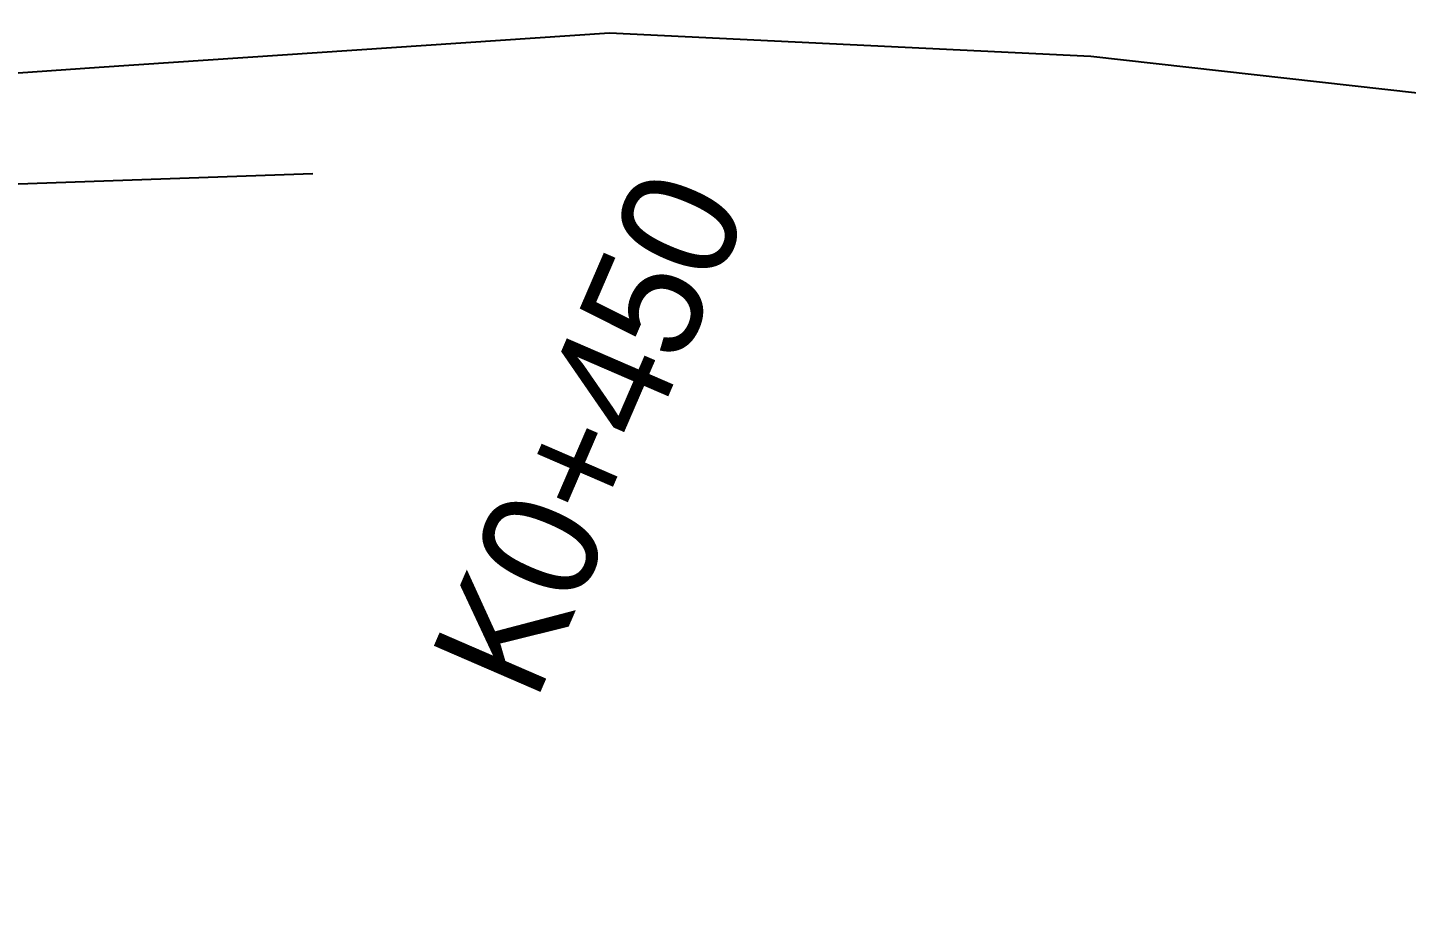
# Model space of a CAD drawing. Header units: metres. Extents: x 5050628 to 5051714, y 2427166 to 2427740.
# Drawn here: x 5051051.75 to 5051068.37, y 2427398.21 to 2427408.85 of the extents above; entities that cross this region are included whole.
import ezdxf
from ezdxf.enums import TextEntityAlignment as Align

# ---------------------------------------------------------------- set-up
doc = ezdxf.new("R2010")
doc.units = ezdxf.units.M
doc.layers.add('ABSCISAS', color=7, linetype='Continuous')
doc.layers.add('ORTOFOTO', color=7, linetype='Continuous')
doc.layers.add('LEVANTAMIENTO', color=253, linetype='Continuous', true_color=0xbebebe)
picture_1 = doc.add_image_def('image1.jpg', size_in_pixel=(6889, 5778))

msp = doc.modelspace()

# ---------------------------------------------------------------- linework, layer by layer
at = {"layer": 'LEVANTAMIENTO'}
for points in [[(5051071.497, 2427387.914), (5051062.884, 2427390.22), (5051055.772, 2427392.555), (5051050.357, 2427395.538), (5051045.545, 2427400.214), (5051043.06, 2427402.627), (5051043.152, 2427405.609), (5051044.667, 2427407.536), (5051048.823, 2427408.103), (5051052.615, 2427408.369), (5051058.764, 2427408.781), (5051064.566, 2427408.5), (5051071.652, 2427407.704)], [(5051055.188, 2427407.082), (5051048.658, 2427406.854), (5051044.822, 2427405.972), (5051043.625, 2427403.146), (5051045.173, 2427400.796), (5051047.656, 2427398.932), (5051052.813, 2427395.579), (5051056.385, 2427394.171), (5051065.288, 2427391.181)]]:
    msp.add_lwpolyline(points, dxfattribs=at)

# ---------------------------------------------------------------- texts
at = {"layer": 'ABSCISAS'}
msp.add_text('K0+450', height=1.4, rotation=66.6034, dxfattribs=at).set_placement((5051057.23, 2427400.98), align=Align.MIDDLE_LEFT)

# ---------------------------------------------------------------- pictures from other files: only their frames are drawn
at = {"layer": 'ORTOFOTO'}
image = msp.add_image(picture_1, insert=(5050758.889, 2427166.467), size_in_units=(683.85, 573.565), dxfattribs=at)
image.dxf.flags = 11

doc.saveas('drawing.dxf')
